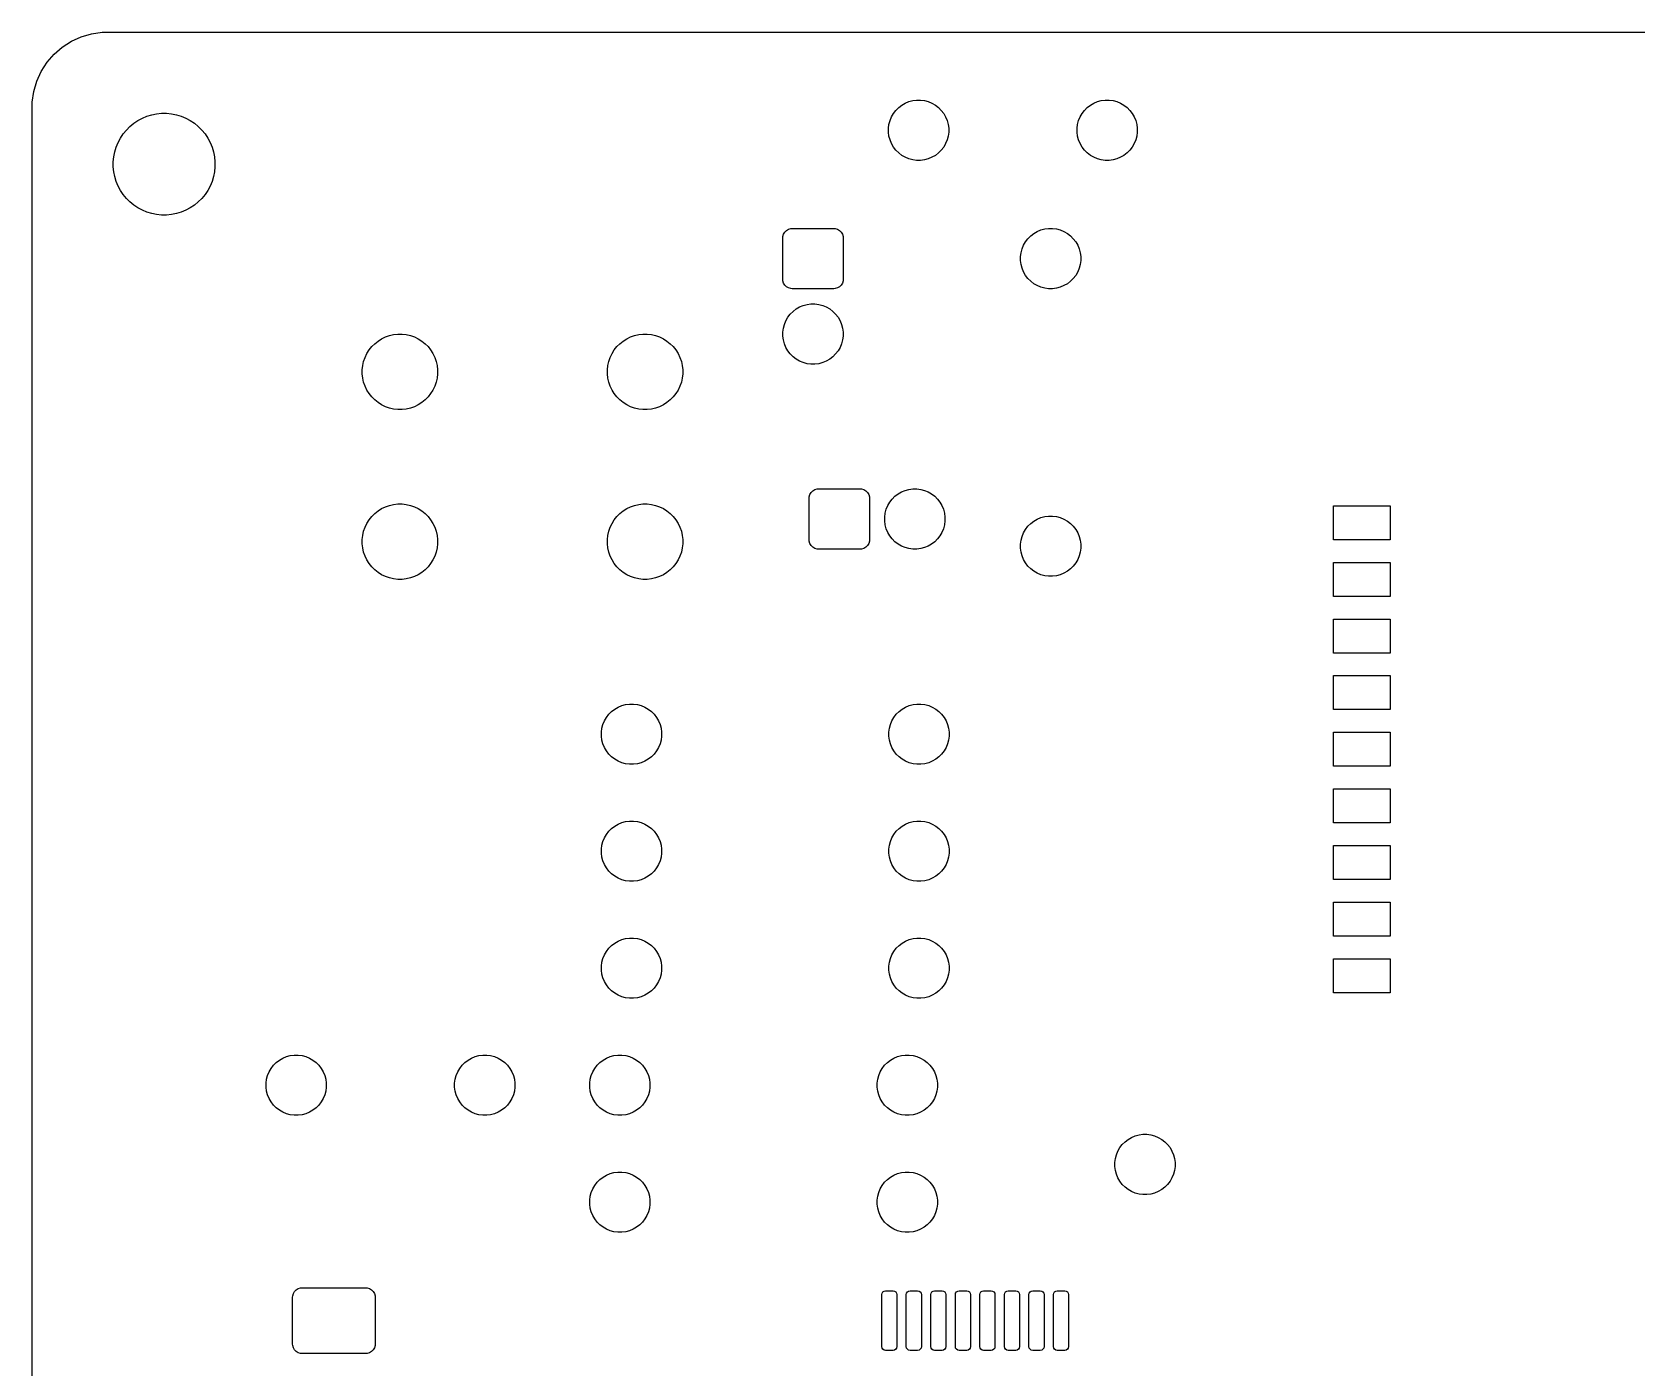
# Model space of a CAD drawing. Header units: millimetres. Extents: x 0 to 90, y 0 to 72.
# Drawn here: x 0 to 42.54, y 36.61 to 72 of the extents above; entities that cross this region are included whole.
import ezdxf

# ---------------------------------------------------------------- set-up
doc = ezdxf.new("R2010")
doc.units = ezdxf.units.MM
doc.layers.add('MASK_OPEN', color=1, linetype='CONTINUOUS')
doc.layers.add('REFERENCE', color=2, linetype='CONTINUOUS')

msp = doc.modelspace()

# ---------------------------------------------------------------- linework, layer by layer
at = {"layer": 'MASK_OPEN'}
for points in [[(23.6561, 70.1846), (23.7572, 70.1575), (23.8538, 70.1175), (23.9445, 70.0652), (24.0275, 70.0015), (24.1015, 69.9275), (24.1652, 69.8445), (24.2175, 69.7538), (24.2575, 69.6572), (24.2846, 69.5561), (24.2983, 69.4523), (24.2983, 69.3477), (24.2846, 69.2439), (24.2575, 69.1428), (24.2175, 69.0462), (24.1652, 68.9555), (24.1015, 68.8725), (24.0275, 68.7985), (23.9445, 68.7348), (23.8538, 68.6825), (23.7572, 68.6425), (23.6561, 68.6154), (23.5523, 68.6017), (23.4477, 68.6017), (23.3439, 68.6154), (23.2428, 68.6425), (23.1462, 68.6825), (23.0555, 68.7348), (22.9725, 68.7985), (22.8985, 68.8725), (22.8348, 68.9555), (22.7825, 69.0462), (22.7425, 69.1428), (22.7154, 69.2439), (22.7017, 69.3477), (22.7017, 69.4523), (22.7154, 69.5561), (22.7425, 69.6572), (22.7825, 69.7538), (22.8348, 69.8445), (22.8985, 69.9275), (22.9725, 70.0015), (23.0555, 70.0652), (23.1462, 70.1175), (23.2428, 70.1575), (23.3439, 70.1846), (23.4477, 70.1983), (23.5523, 70.1983)], [(28.6561, 70.1846), (28.7572, 70.1575), (28.8538, 70.1175), (28.9445, 70.0652), (29.0275, 70.0015), (29.1015, 69.9275), (29.1652, 69.8445), (29.2175, 69.7538), (29.2575, 69.6572), (29.2846, 69.5561), (29.2983, 69.4523), (29.2983, 69.3477), (29.2846, 69.2439), (29.2575, 69.1428), (29.2175, 69.0462), (29.1652, 68.9555), (29.1015, 68.8725), (29.0275, 68.7985), (28.9445, 68.7348), (28.8538, 68.6825), (28.7572, 68.6425), (28.6561, 68.6154), (28.5523, 68.6017), (28.4477, 68.6017), (28.3439, 68.6154), (28.2428, 68.6425), (28.1462, 68.6825), (28.0555, 68.7348), (27.9725, 68.7985), (27.8985, 68.8725), (27.8348, 68.9555), (27.7825, 69.0462), (27.7425, 69.1428), (27.7154, 69.2439), (27.7017, 69.3477), (27.7017, 69.4523), (27.7154, 69.5561), (27.7425, 69.6572), (27.7825, 69.7538), (27.8348, 69.8445), (27.8985, 69.9275), (27.9725, 70.0015), (28.0555, 70.0652), (28.1462, 70.1175), (28.2428, 70.1575), (28.3439, 70.1846), (28.4477, 70.1983), (28.5523, 70.1983)], [(3.6981, 69.8354), (3.828, 69.8095), (3.9548, 69.7711), (4.0772, 69.7204), (4.194, 69.6579), (4.3042, 69.5843), (4.4066, 69.5003), (4.5003, 69.4066), (4.5843, 69.3042), (4.6579, 69.194), (4.7204, 69.0772), (4.7711, 68.9548), (4.8095, 68.828), (4.8354, 68.6981), (4.8484, 68.5662), (4.8484, 68.4338), (4.8354, 68.3019), (4.8095, 68.172), (4.7711, 68.0452), (4.7204, 67.9228), (4.6579, 67.806), (4.5843, 67.6958), (4.5003, 67.5934), (4.4066, 67.4997), (4.3042, 67.4157), (4.194, 67.3421), (4.0772, 67.2796), (3.9548, 67.2289), (3.828, 67.1905), (3.6981, 67.1646), (3.5662, 67.1516), (3.4338, 67.1516), (3.3019, 67.1646), (3.172, 67.1905), (3.0452, 67.2289), (2.9228, 67.2796), (2.806, 67.3421), (2.6958, 67.4157), (2.5934, 67.4997), (2.4997, 67.5934), (2.4157, 67.6958), (2.3421, 67.806), (2.2796, 67.9228), (2.2289, 68.0452), (2.1905, 68.172), (2.1646, 68.3019), (2.1516, 68.4338), (2.1516, 68.5662), (2.1646, 68.6981), (2.1905, 68.828), (2.2289, 68.9548), (2.2796, 69.0772), (2.3421, 69.194), (2.4157, 69.3042), (2.4997, 69.4066), (2.5934, 69.5003), (2.6958, 69.5843), (2.806, 69.6579), (2.9228, 69.7204), (3.0452, 69.7711), (3.172, 69.8095), (3.3019, 69.8354), (3.4338, 69.8484), (3.5662, 69.8484)], [(21.2891, 66.7969), (21.3493, 66.7794), (21.4032, 66.7475), (21.4475, 66.7032), (21.4794, 66.6493), (21.4969, 66.5891), (21.5, 66.55), (21.5, 65.45), (21.4969, 65.4109), (21.4794, 65.3507), (21.4475, 65.2968), (21.4032, 65.2525), (21.3493, 65.2206), (21.2891, 65.2031), (21.25, 65.2), (20.15, 65.2), (20.1109, 65.2031), (20.0507, 65.2206), (19.9968, 65.2525), (19.9525, 65.2968), (19.9206, 65.3507), (19.9031, 65.4109), (19.9, 65.45), (19.9, 66.55), (19.9031, 66.5891), (19.9206, 66.6493), (19.9525, 66.7032), (19.9968, 66.7475), (20.0507, 66.7794), (20.1109, 66.7969), (20.15, 66.8), (21.25, 66.8)], [(27.1561, 66.7846), (27.2572, 66.7575), (27.3538, 66.7175), (27.4445, 66.6652), (27.5275, 66.6015), (27.6015, 66.5275), (27.6652, 66.4445), (27.7175, 66.3538), (27.7575, 66.2572), (27.7846, 66.1561), (27.7983, 66.0523), (27.7983, 65.9477), (27.7846, 65.8439), (27.7575, 65.7428), (27.7175, 65.6462), (27.6652, 65.5555), (27.6015, 65.4725), (27.5275, 65.3985), (27.4445, 65.3348), (27.3538, 65.2825), (27.2572, 65.2425), (27.1561, 65.2154), (27.0523, 65.2017), (26.9477, 65.2017), (26.8439, 65.2154), (26.7428, 65.2425), (26.6462, 65.2825), (26.5555, 65.3348), (26.4725, 65.3985), (26.3985, 65.4725), (26.3348, 65.5555), (26.2825, 65.6462), (26.2425, 65.7428), (26.2154, 65.8439), (26.2017, 65.9477), (26.2017, 66.0523), (26.2154, 66.1561), (26.2425, 66.2572), (26.2825, 66.3538), (26.3348, 66.4445), (26.3985, 66.5275), (26.4725, 66.6015), (26.5555, 66.6652), (26.6462, 66.7175), (26.7428, 66.7575), (26.8439, 66.7846), (26.9477, 66.7983), (27.0523, 66.7983)], [(20.8561, 64.7846), (20.9572, 64.7575), (21.0538, 64.7175), (21.1445, 64.6652), (21.2275, 64.6015), (21.3015, 64.5275), (21.3652, 64.4445), (21.4175, 64.3538), (21.4575, 64.2572), (21.4846, 64.1561), (21.4983, 64.0523), (21.4983, 63.9477), (21.4846, 63.8439), (21.4575, 63.7428), (21.4175, 63.6462), (21.3652, 63.5555), (21.3015, 63.4725), (21.2275, 63.3985), (21.1445, 63.3348), (21.0538, 63.2825), (20.9572, 63.2425), (20.8561, 63.2154), (20.7523, 63.2017), (20.6477, 63.2017), (20.5439, 63.2154), (20.4428, 63.2425), (20.3462, 63.2825), (20.2555, 63.3348), (20.1725, 63.3985), (20.0985, 63.4725), (20.0348, 63.5555), (19.9825, 63.6462), (19.9425, 63.7428), (19.9154, 63.8439), (19.9017, 63.9477), (19.9017, 64.0523), (19.9154, 64.1561), (19.9425, 64.2572), (19.9825, 64.3538), (20.0348, 64.4445), (20.0985, 64.5275), (20.1725, 64.6015), (20.2555, 64.6652), (20.3462, 64.7175), (20.4428, 64.7575), (20.5439, 64.7846), (20.6477, 64.7983), (20.7523, 64.7983)], [(9.9175, 63.9859), (10.0268, 63.9609), (10.1327, 63.9239), (10.2337, 63.8752), (10.3287, 63.8156), (10.4163, 63.7456), (10.4956, 63.6663), (10.5656, 63.5787), (10.6252, 63.4837), (10.6739, 63.3827), (10.7109, 63.2768), (10.7359, 63.1675), (10.7484, 63.0561), (10.7484, 62.9439), (10.7359, 62.8325), (10.7109, 62.7232), (10.6739, 62.6173), (10.6252, 62.5163), (10.5656, 62.4213), (10.4956, 62.3337), (10.4163, 62.2544), (10.3287, 62.1844), (10.2337, 62.1248), (10.1327, 62.0761), (10.0268, 62.0391), (9.9175, 62.0141), (9.8061, 62.0016), (9.6939, 62.0016), (9.5825, 62.0141), (9.4732, 62.0391), (9.3673, 62.0761), (9.2663, 62.1248), (9.1713, 62.1844), (9.0837, 62.2544), (9.0044, 62.3337), (8.9344, 62.4213), (8.8748, 62.5163), (8.8261, 62.6173), (8.7891, 62.7232), (8.7641, 62.8325), (8.7516, 62.9439), (8.7516, 63.0561), (8.7641, 63.1675), (8.7891, 63.2768), (8.8261, 63.3827), (8.8748, 63.4837), (8.9344, 63.5787), (9.0044, 63.6663), (9.0837, 63.7456), (9.1713, 63.8156), (9.2663, 63.8752), (9.3673, 63.9239), (9.4732, 63.9609), (9.5825, 63.9859), (9.6939, 63.9984), (9.8061, 63.9984)], [(16.4175, 63.9859), (16.5268, 63.9609), (16.6327, 63.9239), (16.7337, 63.8752), (16.8287, 63.8156), (16.9163, 63.7456), (16.9956, 63.6663), (17.0656, 63.5787), (17.1252, 63.4837), (17.1739, 63.3827), (17.2109, 63.2768), (17.2359, 63.1675), (17.2484, 63.0561), (17.2484, 62.9439), (17.2359, 62.8325), (17.2109, 62.7232), (17.1739, 62.6173), (17.1252, 62.5163), (17.0656, 62.4213), (16.9956, 62.3337), (16.9163, 62.2544), (16.8287, 62.1844), (16.7337, 62.1248), (16.6327, 62.0761), (16.5268, 62.0391), (16.4175, 62.0141), (16.3061, 62.0016), (16.1939, 62.0016), (16.0825, 62.0141), (15.9732, 62.0391), (15.8673, 62.0761), (15.7663, 62.1248), (15.6713, 62.1844), (15.5837, 62.2544), (15.5044, 62.3337), (15.4344, 62.4213), (15.3748, 62.5163), (15.3261, 62.6173), (15.2891, 62.7232), (15.2641, 62.8325), (15.2516, 62.9439), (15.2516, 63.0561), (15.2641, 63.1675), (15.2891, 63.2768), (15.3261, 63.3827), (15.3748, 63.4837), (15.4344, 63.5787), (15.5044, 63.6663), (15.5837, 63.7456), (15.6713, 63.8156), (15.7663, 63.8752), (15.8673, 63.9239), (15.9732, 63.9609), (16.0825, 63.9859), (16.1939, 63.9984), (16.3061, 63.9984)], [(21.9891, 59.8969), (22.0493, 59.8794), (22.1032, 59.8475), (22.1475, 59.8032), (22.1794, 59.7493), (22.1969, 59.6891), (22.2, 59.65), (22.2, 58.55), (22.1969, 58.5109), (22.1794, 58.4507), (22.1475, 58.3968), (22.1032, 58.3525), (22.0493, 58.3206), (21.9891, 58.3031), (21.95, 58.3), (20.85, 58.3), (20.8109, 58.3031), (20.7507, 58.3206), (20.6968, 58.3525), (20.6525, 58.3968), (20.6206, 58.4507), (20.6031, 58.5109), (20.6, 58.55), (20.6, 59.65), (20.6031, 59.6891), (20.6206, 59.7493), (20.6525, 59.8032), (20.6968, 59.8475), (20.7507, 59.8794), (20.8109, 59.8969), (20.85, 59.9), (21.95, 59.9)], [(23.5561, 59.8846), (23.6572, 59.8575), (23.7538, 59.8175), (23.8445, 59.7652), (23.9275, 59.7015), (24.0015, 59.6275), (24.0652, 59.5445), (24.1175, 59.4538), (24.1575, 59.3572), (24.1846, 59.2561), (24.1983, 59.1523), (24.1983, 59.0477), (24.1846, 58.9439), (24.1575, 58.8428), (24.1175, 58.7462), (24.0652, 58.6555), (24.0015, 58.5725), (23.9275, 58.4985), (23.8445, 58.4348), (23.7538, 58.3825), (23.6572, 58.3425), (23.5561, 58.3154), (23.4523, 58.3017), (23.3477, 58.3017), (23.2439, 58.3154), (23.1428, 58.3425), (23.0462, 58.3825), (22.9555, 58.4348), (22.8725, 58.4985), (22.7985, 58.5725), (22.7348, 58.6555), (22.6825, 58.7462), (22.6425, 58.8428), (22.6154, 58.9439), (22.6017, 59.0477), (22.6017, 59.1523), (22.6154, 59.2561), (22.6425, 59.3572), (22.6825, 59.4538), (22.7348, 59.5445), (22.7985, 59.6275), (22.8725, 59.7015), (22.9555, 59.7652), (23.0462, 59.8175), (23.1428, 59.8575), (23.2439, 59.8846), (23.3477, 59.8983), (23.4523, 59.8983)], [(9.9175, 59.4859), (10.0268, 59.4609), (10.1327, 59.4239), (10.2337, 59.3752), (10.3287, 59.3156), (10.4163, 59.2456), (10.4956, 59.1663), (10.5656, 59.0787), (10.6252, 58.9837), (10.6739, 58.8827), (10.7109, 58.7768), (10.7359, 58.6675), (10.7484, 58.5561), (10.7484, 58.4439), (10.7359, 58.3325), (10.7109, 58.2232), (10.6739, 58.1173), (10.6252, 58.0163), (10.5656, 57.9213), (10.4956, 57.8337), (10.4163, 57.7544), (10.3287, 57.6844), (10.2337, 57.6248), (10.1327, 57.5761), (10.0268, 57.5391), (9.9175, 57.5141), (9.8061, 57.5016), (9.6939, 57.5016), (9.5825, 57.5141), (9.4732, 57.5391), (9.3673, 57.5761), (9.2663, 57.6248), (9.1713, 57.6844), (9.0837, 57.7544), (9.0044, 57.8337), (8.9344, 57.9213), (8.8748, 58.0163), (8.8261, 58.1173), (8.7891, 58.2232), (8.7641, 58.3325), (8.7516, 58.4439), (8.7516, 58.5561), (8.7641, 58.6675), (8.7891, 58.7768), (8.8261, 58.8827), (8.8748, 58.9837), (8.9344, 59.0787), (9.0044, 59.1663), (9.0837, 59.2456), (9.1713, 59.3156), (9.2663, 59.3752), (9.3673, 59.4239), (9.4732, 59.4609), (9.5825, 59.4859), (9.6939, 59.4984), (9.8061, 59.4984)], [(16.4175, 59.4859), (16.5268, 59.4609), (16.6327, 59.4239), (16.7337, 59.3752), (16.8287, 59.3156), (16.9163, 59.2456), (16.9956, 59.1663), (17.0656, 59.0787), (17.1252, 58.9837), (17.1739, 58.8827), (17.2109, 58.7768), (17.2359, 58.6675), (17.2484, 58.5561), (17.2484, 58.4439), (17.2359, 58.3325), (17.2109, 58.2232), (17.1739, 58.1173), (17.1252, 58.0163), (17.0656, 57.9213), (16.9956, 57.8337), (16.9163, 57.7544), (16.8287, 57.6844), (16.7337, 57.6248), (16.6327, 57.5761), (16.5268, 57.5391), (16.4175, 57.5141), (16.3061, 57.5016), (16.1939, 57.5016), (16.0825, 57.5141), (15.9732, 57.5391), (15.8673, 57.5761), (15.7663, 57.6248), (15.6713, 57.6844), (15.5837, 57.7544), (15.5044, 57.8337), (15.4344, 57.9213), (15.3748, 58.0163), (15.3261, 58.1173), (15.2891, 58.2232), (15.2641, 58.3325), (15.2516, 58.4439), (15.2516, 58.5561), (15.2641, 58.6675), (15.2891, 58.7768), (15.3261, 58.8827), (15.3748, 58.9837), (15.4344, 59.0787), (15.5044, 59.1663), (15.5837, 59.2456), (15.6713, 59.3156), (15.7663, 59.3752), (15.8673, 59.4239), (15.9732, 59.4609), (16.0825, 59.4859), (16.1939, 59.4984), (16.3061, 59.4984)], [(27.1561, 59.1646), (27.2572, 59.1375), (27.3538, 59.0975), (27.4445, 59.0452), (27.5275, 58.9815), (27.6015, 58.9075), (27.6652, 58.8245), (27.7175, 58.7338), (27.7575, 58.6372), (27.7846, 58.5361), (27.7983, 58.4323), (27.7983, 58.3277), (27.7846, 58.2239), (27.7575, 58.1228), (27.7175, 58.0262), (27.6652, 57.9355), (27.6015, 57.8525), (27.5275, 57.7785), (27.4445, 57.7148), (27.3538, 57.6625), (27.2572, 57.6225), (27.1561, 57.5954), (27.0523, 57.5817), (26.9477, 57.5817), (26.8439, 57.5954), (26.7428, 57.6225), (26.6462, 57.6625), (26.5555, 57.7148), (26.4725, 57.7785), (26.3985, 57.8525), (26.3348, 57.9355), (26.2825, 58.0262), (26.2425, 58.1228), (26.2154, 58.2239), (26.2017, 58.3277), (26.2017, 58.4323), (26.2154, 58.5361), (26.2425, 58.6372), (26.2825, 58.7338), (26.3348, 58.8245), (26.3985, 58.9075), (26.4725, 58.9815), (26.5555, 59.0452), (26.6462, 59.0975), (26.7428, 59.1375), (26.8439, 59.1646), (26.9477, 59.1783), (27.0523, 59.1783)], [(36, 58.55), (34.5, 58.55), (34.5, 59.45), (36, 59.45)], [(36, 57.05), (34.5, 57.05), (34.5, 57.95), (36, 57.95)], [(36, 55.55), (34.5, 55.55), (34.5, 56.45), (36, 56.45)], [(36, 54.05), (34.5, 54.05), (34.5, 54.95), (36, 54.95)], [(16.0461, 54.1846), (16.1472, 54.1575), (16.2438, 54.1175), (16.3345, 54.0652), (16.4175, 54.0015), (16.4915, 53.9275), (16.5552, 53.8445), (16.6075, 53.7538), (16.6475, 53.6572), (16.6746, 53.5561), (16.6883, 53.4523), (16.6883, 53.3477), (16.6746, 53.2439), (16.6475, 53.1428), (16.6075, 53.0462), (16.5552, 52.9555), (16.4915, 52.8725), (16.4175, 52.7985), (16.3345, 52.7348), (16.2438, 52.6825), (16.1472, 52.6425), (16.0461, 52.6154), (15.9423, 52.6017), (15.8377, 52.6017), (15.7339, 52.6154), (15.6328, 52.6425), (15.5362, 52.6825), (15.4455, 52.7348), (15.3625, 52.7985), (15.2885, 52.8725), (15.2248, 52.9555), (15.1725, 53.0462), (15.1325, 53.1428), (15.1054, 53.2439), (15.0917, 53.3477), (15.0917, 53.4523), (15.1054, 53.5561), (15.1325, 53.6572), (15.1725, 53.7538), (15.2248, 53.8445), (15.2885, 53.9275), (15.3625, 54.0015), (15.4455, 54.0652), (15.5362, 54.1175), (15.6328, 54.1575), (15.7339, 54.1846), (15.8377, 54.1983), (15.9423, 54.1983)], [(23.6661, 54.1846), (23.7672, 54.1575), (23.8638, 54.1175), (23.9545, 54.0652), (24.0375, 54.0015), (24.1115, 53.9275), (24.1752, 53.8445), (24.2275, 53.7538), (24.2675, 53.6572), (24.2946, 53.5561), (24.3083, 53.4523), (24.3083, 53.3477), (24.2946, 53.2439), (24.2675, 53.1428), (24.2275, 53.0462), (24.1752, 52.9555), (24.1115, 52.8725), (24.0375, 52.7985), (23.9545, 52.7348), (23.8638, 52.6825), (23.7672, 52.6425), (23.6661, 52.6154), (23.5623, 52.6017), (23.4577, 52.6017), (23.3539, 52.6154), (23.2528, 52.6425), (23.1562, 52.6825), (23.0655, 52.7348), (22.9825, 52.7985), (22.9085, 52.8725), (22.8448, 52.9555), (22.7925, 53.0462), (22.7525, 53.1428), (22.7254, 53.2439), (22.7117, 53.3477), (22.7117, 53.4523), (22.7254, 53.5561), (22.7525, 53.6572), (22.7925, 53.7538), (22.8448, 53.8445), (22.9085, 53.9275), (22.9825, 54.0015), (23.0655, 54.0652), (23.1562, 54.1175), (23.2528, 54.1575), (23.3539, 54.1846), (23.4577, 54.1983), (23.5623, 54.1983)], [(36, 52.55), (34.5, 52.55), (34.5, 53.45), (36, 53.45)], [(36, 51.05), (34.5, 51.05), (34.5, 51.95), (36, 51.95)], [(16.0461, 51.0846), (16.1472, 51.0575), (16.2438, 51.0175), (16.3345, 50.9652), (16.4175, 50.9015), (16.4915, 50.8275), (16.5552, 50.7445), (16.6075, 50.6538), (16.6475, 50.5572), (16.6746, 50.4561), (16.6883, 50.3523), (16.6883, 50.2477), (16.6746, 50.1439), (16.6475, 50.0428), (16.6075, 49.9462), (16.5552, 49.8555), (16.4915, 49.7725), (16.4175, 49.6985), (16.3345, 49.6348), (16.2438, 49.5825), (16.1472, 49.5425), (16.0461, 49.5154), (15.9423, 49.5017), (15.8377, 49.5017), (15.7339, 49.5154), (15.6328, 49.5425), (15.5362, 49.5825), (15.4455, 49.6348), (15.3625, 49.6985), (15.2885, 49.7725), (15.2248, 49.8555), (15.1725, 49.9462), (15.1325, 50.0428), (15.1054, 50.1439), (15.0917, 50.2477), (15.0917, 50.3523), (15.1054, 50.4561), (15.1325, 50.5572), (15.1725, 50.6538), (15.2248, 50.7445), (15.2885, 50.8275), (15.3625, 50.9015), (15.4455, 50.9652), (15.5362, 51.0175), (15.6328, 51.0575), (15.7339, 51.0846), (15.8377, 51.0983), (15.9423, 51.0983)], [(23.6661, 51.0846), (23.7672, 51.0575), (23.8638, 51.0175), (23.9545, 50.9652), (24.0375, 50.9015), (24.1115, 50.8275), (24.1752, 50.7445), (24.2275, 50.6538), (24.2675, 50.5572), (24.2946, 50.4561), (24.3083, 50.3523), (24.3083, 50.2477), (24.2946, 50.1439), (24.2675, 50.0428), (24.2275, 49.9462), (24.1752, 49.8555), (24.1115, 49.7725), (24.0375, 49.6985), (23.9545, 49.6348), (23.8638, 49.5825), (23.7672, 49.5425), (23.6661, 49.5154), (23.5623, 49.5017), (23.4577, 49.5017), (23.3539, 49.5154), (23.2528, 49.5425), (23.1562, 49.5825), (23.0655, 49.6348), (22.9825, 49.6985), (22.9085, 49.7725), (22.8448, 49.8555), (22.7925, 49.9462), (22.7525, 50.0428), (22.7254, 50.1439), (22.7117, 50.2477), (22.7117, 50.3523), (22.7254, 50.4561), (22.7525, 50.5572), (22.7925, 50.6538), (22.8448, 50.7445), (22.9085, 50.8275), (22.9825, 50.9015), (23.0655, 50.9652), (23.1562, 51.0175), (23.2528, 51.0575), (23.3539, 51.0846), (23.4577, 51.0983), (23.5623, 51.0983)], [(36, 49.55), (34.5, 49.55), (34.5, 50.45), (36, 50.45)], [(36, 48.05), (34.5, 48.05), (34.5, 48.95), (36, 48.95)], [(16.0461, 47.9846), (16.1472, 47.9575), (16.2438, 47.9175), (16.3345, 47.8652), (16.4175, 47.8015), (16.4915, 47.7275), (16.5552, 47.6445), (16.6075, 47.5538), (16.6475, 47.4572), (16.6746, 47.3561), (16.6883, 47.2523), (16.6883, 47.1477), (16.6746, 47.0439), (16.6475, 46.9428), (16.6075, 46.8462), (16.5552, 46.7555), (16.4915, 46.6725), (16.4175, 46.5985), (16.3345, 46.5348), (16.2438, 46.4825), (16.1472, 46.4425), (16.0461, 46.4154), (15.9423, 46.4017), (15.8377, 46.4017), (15.7339, 46.4154), (15.6328, 46.4425), (15.5362, 46.4825), (15.4455, 46.5348), (15.3625, 46.5985), (15.2885, 46.6725), (15.2248, 46.7555), (15.1725, 46.8462), (15.1325, 46.9428), (15.1054, 47.0439), (15.0917, 47.1477), (15.0917, 47.2523), (15.1054, 47.3561), (15.1325, 47.4572), (15.1725, 47.5538), (15.2248, 47.6445), (15.2885, 47.7275), (15.3625, 47.8015), (15.4455, 47.8652), (15.5362, 47.9175), (15.6328, 47.9575), (15.7339, 47.9846), (15.8377, 47.9983), (15.9423, 47.9983)], [(23.6661, 47.9846), (23.7672, 47.9575), (23.8638, 47.9175), (23.9545, 47.8652), (24.0375, 47.8015), (24.1115, 47.7275), (24.1752, 47.6445), (24.2275, 47.5538), (24.2675, 47.4572), (24.2946, 47.3561), (24.3083, 47.2523), (24.3083, 47.1477), (24.2946, 47.0439), (24.2675, 46.9428), (24.2275, 46.8462), (24.1752, 46.7555), (24.1115, 46.6725), (24.0375, 46.5985), (23.9545, 46.5348), (23.8638, 46.4825), (23.7672, 46.4425), (23.6661, 46.4154), (23.5623, 46.4017), (23.4577, 46.4017), (23.3539, 46.4154), (23.2528, 46.4425), (23.1562, 46.4825), (23.0655, 46.5348), (22.9825, 46.5985), (22.9085, 46.6725), (22.8448, 46.7555), (22.7925, 46.8462), (22.7525, 46.9428), (22.7254, 47.0439), (22.7117, 47.1477), (22.7117, 47.2523), (22.7254, 47.3561), (22.7525, 47.4572), (22.7925, 47.5538), (22.8448, 47.6445), (22.9085, 47.7275), (22.9825, 47.8015), (23.0655, 47.8652), (23.1562, 47.9175), (23.2528, 47.9575), (23.3539, 47.9846), (23.4577, 47.9983), (23.5623, 47.9983)], [(36, 46.55), (34.5, 46.55), (34.5, 47.45), (36, 47.45)], [(7.1561, 44.8846), (7.2572, 44.8575), (7.3538, 44.8175), (7.4445, 44.7652), (7.5275, 44.7015), (7.6015, 44.6275), (7.6652, 44.5445), (7.7175, 44.4538), (7.7575, 44.3572), (7.7846, 44.2561), (7.7983, 44.1523), (7.7983, 44.0477), (7.7846, 43.9439), (7.7575, 43.8428), (7.7175, 43.7462), (7.6652, 43.6555), (7.6015, 43.5725), (7.5275, 43.4985), (7.4445, 43.4348), (7.3538, 43.3825), (7.2572, 43.3425), (7.1561, 43.3154), (7.0523, 43.3017), (6.9477, 43.3017), (6.8439, 43.3154), (6.7428, 43.3425), (6.6462, 43.3825), (6.5555, 43.4348), (6.4725, 43.4985), (6.3985, 43.5725), (6.3348, 43.6555), (6.2825, 43.7462), (6.2425, 43.8428), (6.2154, 43.9439), (6.2017, 44.0477), (6.2017, 44.1523), (6.2154, 44.2561), (6.2425, 44.3572), (6.2825, 44.4538), (6.3348, 44.5445), (6.3985, 44.6275), (6.4725, 44.7015), (6.5555, 44.7652), (6.6462, 44.8175), (6.7428, 44.8575), (6.8439, 44.8846), (6.9477, 44.8983), (7.0523, 44.8983)], [(12.1561, 44.8846), (12.2572, 44.8575), (12.3538, 44.8175), (12.4445, 44.7652), (12.5275, 44.7015), (12.6015, 44.6275), (12.6652, 44.5445), (12.7175, 44.4538), (12.7575, 44.3572), (12.7846, 44.2561), (12.7983, 44.1523), (12.7983, 44.0477), (12.7846, 43.9439), (12.7575, 43.8428), (12.7175, 43.7462), (12.6652, 43.6555), (12.6015, 43.5725), (12.5275, 43.4985), (12.4445, 43.4348), (12.3538, 43.3825), (12.2572, 43.3425), (12.1561, 43.3154), (12.0523, 43.3017), (11.9477, 43.3017), (11.8439, 43.3154), (11.7428, 43.3425), (11.6462, 43.3825), (11.5555, 43.4348), (11.4725, 43.4985), (11.3985, 43.5725), (11.3348, 43.6555), (11.2825, 43.7462), (11.2425, 43.8428), (11.2154, 43.9439), (11.2017, 44.0477), (11.2017, 44.1523), (11.2154, 44.2561), (11.2425, 44.3572), (11.2825, 44.4538), (11.3348, 44.5445), (11.3985, 44.6275), (11.4725, 44.7015), (11.5555, 44.7652), (11.6462, 44.8175), (11.7428, 44.8575), (11.8439, 44.8846), (11.9477, 44.8983), (12.0523, 44.8983)], [(15.7361, 44.8846), (15.8372, 44.8575), (15.9338, 44.8175), (16.0245, 44.7652), (16.1075, 44.7015), (16.1815, 44.6275), (16.2452, 44.5445), (16.2975, 44.4538), (16.3375, 44.3572), (16.3646, 44.2561), (16.3783, 44.1523), (16.3783, 44.0477), (16.3646, 43.9439), (16.3375, 43.8428), (16.2975, 43.7462), (16.2452, 43.6555), (16.1815, 43.5725), (16.1075, 43.4985), (16.0245, 43.4348), (15.9338, 43.3825), (15.8372, 43.3425), (15.7361, 43.3154), (15.6323, 43.3017), (15.5277, 43.3017), (15.4239, 43.3154), (15.3228, 43.3425), (15.2262, 43.3825), (15.1355, 43.4348), (15.0525, 43.4985), (14.9785, 43.5725), (14.9148, 43.6555), (14.8625, 43.7462), (14.8225, 43.8428), (14.7954, 43.9439), (14.7817, 44.0477), (14.7817, 44.1523), (14.7954, 44.2561), (14.8225, 44.3572), (14.8625, 44.4538), (14.9148, 44.5445), (14.9785, 44.6275), (15.0525, 44.7015), (15.1355, 44.7652), (15.2262, 44.8175), (15.3228, 44.8575), (15.4239, 44.8846), (15.5277, 44.8983), (15.6323, 44.8983)], [(23.3561, 44.8846), (23.4572, 44.8575), (23.5538, 44.8175), (23.6445, 44.7652), (23.7275, 44.7015), (23.8015, 44.6275), (23.8652, 44.5445), (23.9175, 44.4538), (23.9575, 44.3572), (23.9846, 44.2561), (23.9983, 44.1523), (23.9983, 44.0477), (23.9846, 43.9439), (23.9575, 43.8428), (23.9175, 43.7462), (23.8652, 43.6555), (23.8015, 43.5725), (23.7275, 43.4985), (23.6445, 43.4348), (23.5538, 43.3825), (23.4572, 43.3425), (23.3561, 43.3154), (23.2523, 43.3017), (23.1477, 43.3017), (23.0439, 43.3154), (22.9428, 43.3425), (22.8462, 43.3825), (22.7555, 43.4348), (22.6725, 43.4985), (22.5985, 43.5725), (22.5348, 43.6555), (22.4825, 43.7462), (22.4425, 43.8428), (22.4154, 43.9439), (22.4017, 44.0477), (22.4017, 44.1523), (22.4154, 44.2561), (22.4425, 44.3572), (22.4825, 44.4538), (22.5348, 44.5445), (22.5985, 44.6275), (22.6725, 44.7015), (22.7555, 44.7652), (22.8462, 44.8175), (22.9428, 44.8575), (23.0439, 44.8846), (23.1477, 44.8983), (23.2523, 44.8983)], [(29.6561, 42.7846), (29.7572, 42.7575), (29.8538, 42.7175), (29.9445, 42.6652), (30.0275, 42.6015), (30.1015, 42.5275), (30.1652, 42.4445), (30.2175, 42.3538), (30.2575, 42.2572), (30.2846, 42.1561), (30.2983, 42.0523), (30.2983, 41.9477), (30.2846, 41.8439), (30.2575, 41.7428), (30.2175, 41.6462), (30.1652, 41.5555), (30.1015, 41.4725), (30.0275, 41.3985), (29.9445, 41.3348), (29.8538, 41.2825), (29.7572, 41.2425), (29.6561, 41.2154), (29.5523, 41.2017), (29.4477, 41.2017), (29.3439, 41.2154), (29.2428, 41.2425), (29.1462, 41.2825), (29.0555, 41.3348), (28.9725, 41.3985), (28.8985, 41.4725), (28.8348, 41.5555), (28.7825, 41.6462), (28.7425, 41.7428), (28.7154, 41.8439), (28.7017, 41.9477), (28.7017, 42.0523), (28.7154, 42.1561), (28.7425, 42.2572), (28.7825, 42.3538), (28.8348, 42.4445), (28.8985, 42.5275), (28.9725, 42.6015), (29.0555, 42.6652), (29.1462, 42.7175), (29.2428, 42.7575), (29.3439, 42.7846), (29.4477, 42.7983), (29.5523, 42.7983)], [(15.7361, 41.7846), (15.8372, 41.7575), (15.9338, 41.7175), (16.0245, 41.6652), (16.1075, 41.6015), (16.1815, 41.5275), (16.2452, 41.4445), (16.2975, 41.3538), (16.3375, 41.2572), (16.3646, 41.1561), (16.3783, 41.0523), (16.3783, 40.9477), (16.3646, 40.8439), (16.3375, 40.7428), (16.2975, 40.6462), (16.2452, 40.5555), (16.1815, 40.4725), (16.1075, 40.3985), (16.0245, 40.3348), (15.9338, 40.2825), (15.8372, 40.2425), (15.7361, 40.2154), (15.6323, 40.2017), (15.5277, 40.2017), (15.4239, 40.2154), (15.3228, 40.2425), (15.2262, 40.2825), (15.1355, 40.3348), (15.0525, 40.3985), (14.9785, 40.4725), (14.9148, 40.5555), (14.8625, 40.6462), (14.8225, 40.7428), (14.7954, 40.8439), (14.7817, 40.9477), (14.7817, 41.0523), (14.7954, 41.1561), (14.8225, 41.2572), (14.8625, 41.3538), (14.9148, 41.4445), (14.9785, 41.5275), (15.0525, 41.6015), (15.1355, 41.6652), (15.2262, 41.7175), (15.3228, 41.7575), (15.4239, 41.7846), (15.5277, 41.7983), (15.6323, 41.7983)], [(23.3561, 41.7846), (23.4572, 41.7575), (23.5538, 41.7175), (23.6445, 41.6652), (23.7275, 41.6015), (23.8015, 41.5275), (23.8652, 41.4445), (23.9175, 41.3538), (23.9575, 41.2572), (23.9846, 41.1561), (23.9983, 41.0523), (23.9983, 40.9477), (23.9846, 40.8439), (23.9575, 40.7428), (23.9175, 40.6462), (23.8652, 40.5555), (23.8015, 40.4725), (23.7275, 40.3985), (23.6445, 40.3348), (23.5538, 40.2825), (23.4572, 40.2425), (23.3561, 40.2154), (23.2523, 40.2017), (23.1477, 40.2017), (23.0439, 40.2154), (22.9428, 40.2425), (22.8462, 40.2825), (22.7555, 40.3348), (22.6725, 40.3985), (22.5985, 40.4725), (22.5348, 40.5555), (22.4825, 40.6462), (22.4425, 40.7428), (22.4154, 40.8439), (22.4017, 40.9477), (22.4017, 41.0523), (22.4154, 41.1561), (22.4425, 41.2572), (22.4825, 41.3538), (22.5348, 41.4445), (22.5985, 41.5275), (22.6725, 41.6015), (22.7555, 41.6652), (22.8462, 41.7175), (22.9428, 41.7575), (23.0439, 41.7846), (23.1477, 41.7983), (23.2523, 41.7983)], [(8.8841, 38.7269), (8.9443, 38.7094), (8.9982, 38.6775), (9.0425, 38.6332), (9.0744, 38.5793), (9.0919, 38.5191), (9.095, 38.48), (9.095, 37.24), (9.0919, 37.2009), (9.0744, 37.1407), (9.0425, 37.0868), (8.9982, 37.0425), (8.9443, 37.0106), (8.8841, 36.9931), (8.845, 36.99), (7.155, 36.99), (7.1159, 36.9931), (7.0557, 37.0106), (7.0018, 37.0425), (6.9575, 37.0868), (6.9256, 37.1407), (6.9081, 37.2009), (6.905, 37.24), (6.905, 38.48), (6.9081, 38.5191), (6.9256, 38.5793), (6.9575, 38.6332), (7.0018, 38.6775), (7.0557, 38.7094), (7.1159, 38.7269), (7.155, 38.73), (8.845, 38.73)], [(22.8633, 38.6424), (22.8957, 38.6207), (22.9174, 38.5883), (22.925, 38.55), (22.925, 37.175), (22.9174, 37.1367), (22.8957, 37.1043), (22.8633, 37.0826), (22.825, 37.075), (22.625, 37.075), (22.5867, 37.0826), (22.5543, 37.1043), (22.5326, 37.1367), (22.525, 37.175), (22.525, 38.55), (22.5326, 38.5883), (22.5543, 38.6207), (22.5867, 38.6424), (22.625, 38.65), (22.825, 38.65)], [(23.5133, 38.6424), (23.5457, 38.6207), (23.5674, 38.5883), (23.575, 38.55), (23.575, 37.175), (23.5674, 37.1367), (23.5457, 37.1043), (23.5133, 37.0826), (23.475, 37.075), (23.275, 37.075), (23.2367, 37.0826), (23.2043, 37.1043), (23.1826, 37.1367), (23.175, 37.175), (23.175, 38.55), (23.1826, 38.5883), (23.2043, 38.6207), (23.2367, 38.6424), (23.275, 38.65), (23.475, 38.65)], [(24.1633, 38.6424), (24.1957, 38.6207), (24.2174, 38.5883), (24.225, 38.55), (24.225, 37.175), (24.2174, 37.1367), (24.1957, 37.1043), (24.1633, 37.0826), (24.125, 37.075), (23.925, 37.075), (23.8867, 37.0826), (23.8543, 37.1043), (23.8326, 37.1367), (23.825, 37.175), (23.825, 38.55), (23.8326, 38.5883), (23.8543, 38.6207), (23.8867, 38.6424), (23.925, 38.65), (24.125, 38.65)], [(24.8133, 38.6424), (24.8457, 38.6207), (24.8674, 38.5883), (24.875, 38.55), (24.875, 37.175), (24.8674, 37.1367), (24.8457, 37.1043), (24.8133, 37.0826), (24.775, 37.075), (24.575, 37.075), (24.5367, 37.0826), (24.5043, 37.1043), (24.4826, 37.1367), (24.475, 37.175), (24.475, 38.55), (24.4826, 38.5883), (24.5043, 38.6207), (24.5367, 38.6424), (24.575, 38.65), (24.775, 38.65)], [(25.4633, 38.6424), (25.4957, 38.6207), (25.5174, 38.5883), (25.525, 38.55), (25.525, 37.175), (25.5174, 37.1367), (25.4957, 37.1043), (25.4633, 37.0826), (25.425, 37.075), (25.225, 37.075), (25.1867, 37.0826), (25.1543, 37.1043), (25.1326, 37.1367), (25.125, 37.175), (25.125, 38.55), (25.1326, 38.5883), (25.1543, 38.6207), (25.1867, 38.6424), (25.225, 38.65), (25.425, 38.65)], [(26.1133, 38.6424), (26.1457, 38.6207), (26.1674, 38.5883), (26.175, 38.55), (26.175, 37.175), (26.1674, 37.1367), (26.1457, 37.1043), (26.1133, 37.0826), (26.075, 37.075), (25.875, 37.075), (25.8367, 37.0826), (25.8043, 37.1043), (25.7826, 37.1367), (25.775, 37.175), (25.775, 38.55), (25.7826, 38.5883), (25.8043, 38.6207), (25.8367, 38.6424), (25.875, 38.65), (26.075, 38.65)], [(26.7633, 38.6424), (26.7957, 38.6207), (26.8174, 38.5883), (26.825, 38.55), (26.825, 37.175), (26.8174, 37.1367), (26.7957, 37.1043), (26.7633, 37.0826), (26.725, 37.075), (26.525, 37.075), (26.4867, 37.0826), (26.4543, 37.1043), (26.4326, 37.1367), (26.425, 37.175), (26.425, 38.55), (26.4326, 38.5883), (26.4543, 38.6207), (26.4867, 38.6424), (26.525, 38.65), (26.725, 38.65)], [(27.4133, 38.6424), (27.4457, 38.6207), (27.4674, 38.5883), (27.475, 38.55), (27.475, 37.175), (27.4674, 37.1367), (27.4457, 37.1043), (27.4133, 37.0826), (27.375, 37.075), (27.175, 37.075), (27.1367, 37.0826), (27.1043, 37.1043), (27.0826, 37.1367), (27.075, 37.175), (27.075, 38.55), (27.0826, 38.5883), (27.1043, 38.6207), (27.1367, 38.6424), (27.175, 38.65), (27.375, 38.65)]]:
    msp.add_lwpolyline(points, close=True, dxfattribs=at)
at = {"layer": 'REFERENCE'}
msp.add_lwpolyline([(0, 2), (0, 70), (0.0025, 70.1429), (0.0432, 70.4257), (0.1237, 70.6998), (0.2424, 70.9597), (0.3969, 71.2001), (0.584, 71.416), (0.7999, 71.6031), (1.0403, 71.7576), (1.3002, 71.8763), (1.5743, 71.9568), (1.8571, 71.9975), (2, 72), (88, 72)], dxfattribs=at)

doc.saveas('drawing.dxf')
